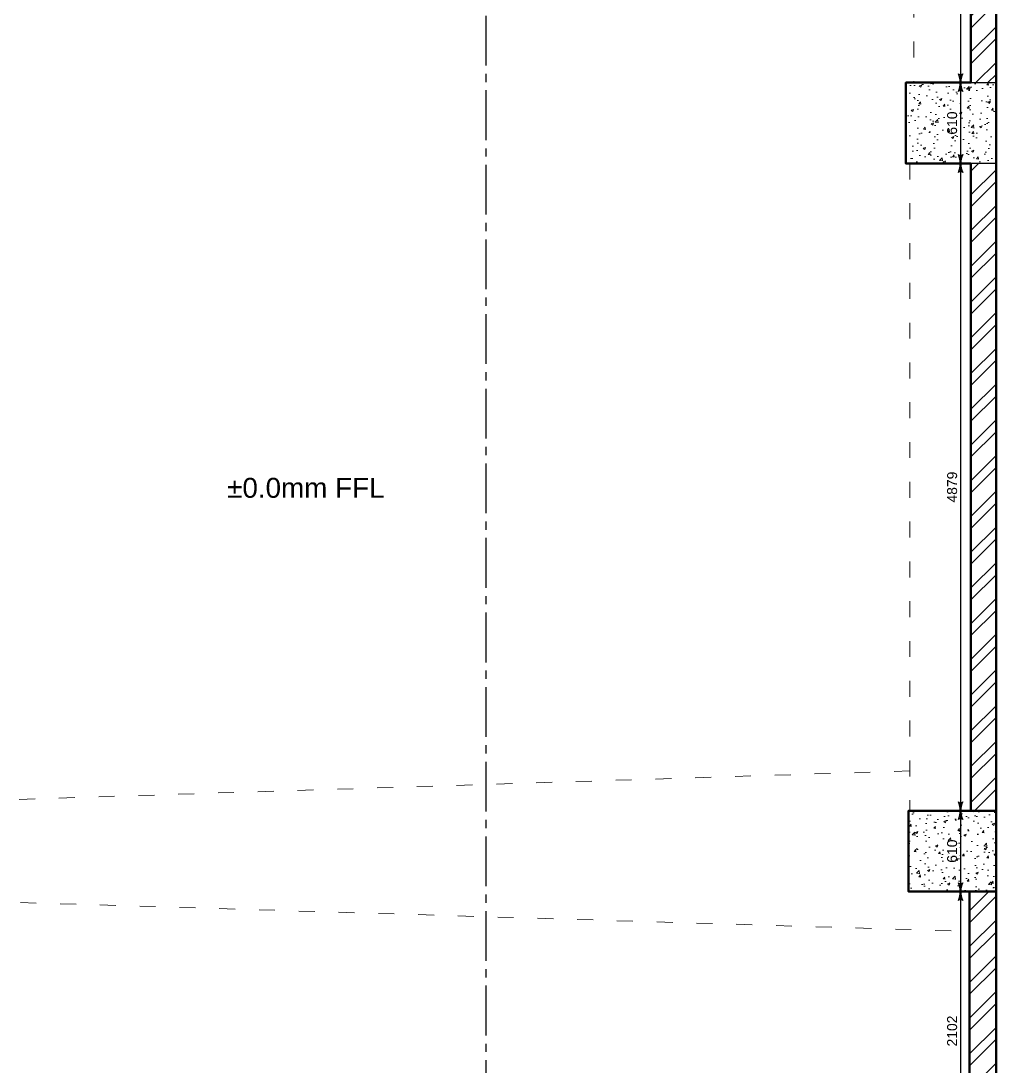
# Model space of a CAD drawing. Header units: millimetres. Extents: x 68727 to 319899, y -4876 to 265722.
# Drawn here: x 211245 to 218597, y 64020 to 71899 of the extents above; entities that cross this region are included whole.
import ezdxf

# ---------------------------------------------------------------- set-up
doc = ezdxf.new("R2010")
doc.units = ezdxf.units.MM
for name, pattern in [('ACAD_ISO03W100', [30, 12, -18]), ('CENTER2', [1.125, 0.75, -0.125, 0.125, -0.125]), ('HIDDEN', [9.525, 6.35, -3.175])]:
    doc.linetypes.add(name, pattern=pattern)
doc.layers.add('Dimensions', color=172, linetype='Continuous')
for name, color, linetype, lineweight in [('HACH', 252, 'Continuous', 13), ('LS_DR_Plan Beam', 9, 'HIDDEN', 0), ('LS_DR_Wall', 7, 'Continuous', 35), ('SECTIONS', 10, 'Continuous', 25), ('wall', 5, 'Continuous', 30)]:
    doc.layers.add(name, color=color, linetype=linetype, lineweight=lineweight)
doc.styles.get("Standard").update_dxf_attribs({"font": 'arial.ttf'})
doc.dimstyles.new('SC-25', dxfattribs={"dimtxt": 75, "dimasz": 0.4, "dimexe": 1, "dimexo": 100, "dimgap": 25, "dimtad": 1, "dimdec": 0, "dimzin": 0, "dimdsep": 46, "dimtxsty": 'Standard', "dimblk1": 'A1', "dimblk2": 'A1', "dimsah": 1, "dimcen": 0.09, "dimdle": 3, "dimclrd": 1, "dimclre": 1, "dimclrt": 1, "dimadec": 0, "dimazin": 0, "dimtfac": 1, "dimtdec": 0, "dimtofl": 0, "dimtmove": 0, "dimatfit": 2, "dimldrblk": 'A1', "dimfxl": 10, "dimfxlon": 1, "dimtolj": 1, "dimtzin": 0, "dimarcsym": 0})
pattern_1 = [(45, (-624962.11, -131860.55), (-134.70384, 134.70384), []), (45, (-624872.31, -131860.55), (-134.70384, 134.70384), [])]
pattern_2 = [(50, (-624962.11, -131860.55), (182.18467, -15.939086), [19.05, -209.55]), (355, (-624962.11, -131860.55), (-35.24342, 191.056845), [15.24, -167.640584]), (100.451445, (-624946.93, -131861.88), (146.941247, 175.117752), [16.19001, -178.090245]), (46.1842, (-624962.11, -131809.75), (271.07904, -42.04233), [28.575, -314.325]), (96.635558, (-624939.52, -131813.25), (237.404134, 247.426125), [24.28502, -267.13561]), (351.18415, (-624962.11, -131809.75), (237.40413, 247.426125), [22.85997, -251.45973]), (21, (-624936.71, -131822.45), (151.61439, -102.265198), [19.05, -209.55]), (326, (-624936.71, -131822.45), (61.80203, 184.187966), [15.24, -167.64]), (71.451445, (-624924.08, -131830.97), (213.41642, 81.92277), [16.19001, -178.089938]), (37.5, (-624962.114, -131860.55), (3.0886033, 84.555039), [0, -165.608, 0, -170.18, 0, -168.275]), (7.5, (-624962.11, -131860.55), (66.8196625, 100.180575), [0, -97.028, 0, -161.798, 0, -64.135]), (327.5, (-625018.756, -131860.55), (135.590595, -5.728744), [0, -63.5, 0, -198.12, 0, -262.89]), (317.5, (-625044.16, -131860.55), (148.129181, 25.426491), [0, -82.55, 0, -131.572, 0, -186.69])]

# ---------------------------------------------------------------- blocks, each defined once
blk = doc.blocks.new('A1')
at = {"layer": 'wall', "color": 1}
for p, q in [((-138, 0), (-167, 40)), ((-167, -40), (-138, 0))]:
    blk.add_line(p, q, dxfattribs=at)
for centre, start, end in [((53, 586), 248, 264.8035), ((53, -586), 95.1965, 112)]:
    blk.add_arc(centre, 589, start, end, dxfattribs=at)
blk = doc.blocks.new('*D720')
at = {"layer": 'Defpoints', "color": 0, "transparency": 16777216}
for p in [(218407, 74143.2), (217917, 71434.2), (218329.1, 71434.2)]:
    blk.add_point(p, dxfattribs=at)
at = {"layer": 'Dimensions', "color": 1, "lineweight": -2, "transparency": 16777216}
for p, q in [((218329.1, 74143.2), (218328.1, 74143.2)), ((218329.1, 74142.8), (218329.1, 71434.6)), ((218319.1, 71434.2), (218330.1, 71434.2))]:
    blk.add_line(p, q, dxfattribs=at)
at = {"layer": 'Dimensions', "color": 1, "lineweight": -2, "transparency": 16777216, "xscale": 0.4, "yscale": 0.4, "zscale": 0.4}
for p, rotation in [((218329.1, 74143.2), 90), ((218329.1, 71434.2), 270)]:
    blk.add_blockref('A1', p, dxfattribs=dict(at, rotation=rotation))
at = {"layer": 'Dimensions', "color": 1, "transparency": 16777216, "insert": (218265.8, 72788.7), "char_height": 75, "attachment_point": 5, "rotation": 90}
blk.add_mtext('\\A1;2709', dxfattribs=at)
blk = doc.blocks.new('*D721')
at = {"layer": 'Defpoints', "color": 0, "transparency": 16777216}
for p in [(217917, 71434.2), (218329.1, 70824.2), (218329.1, 70824.2)]:
    blk.add_point(p, dxfattribs=at)
at = {"layer": 'Dimensions', "color": 1, "lineweight": -2, "transparency": 16777216}
for p, q in [((218319.1, 71434.2), (218330.1, 71434.2)), ((218329.1, 71433.8), (218329.1, 70824.6)), ((218329.1, 70824.2), (218330.1, 70824.2))]:
    blk.add_line(p, q, dxfattribs=at)
at = {"layer": 'Dimensions', "color": 1, "lineweight": -2, "transparency": 16777216, "xscale": 0.4, "yscale": 0.4, "zscale": 0.4}
for p, rotation in [((218329.1, 71434.2), 90), ((218329.1, 70824.2), 270)]:
    blk.add_blockref('A1', p, dxfattribs=dict(at, rotation=rotation))
at = {"layer": 'Dimensions', "color": 1, "transparency": 16777216, "insert": (218265.8, 71129.2), "char_height": 75, "attachment_point": 5, "rotation": 90}
blk.add_mtext('\\A1;610', dxfattribs=at)
blk = doc.blocks.new('*D722')
at = {"layer": 'Defpoints', "color": 0, "transparency": 16777216}
for p in [(218329.1, 70824.2), (218329.1, 65945.2), (218329.1, 65945.2)]:
    blk.add_point(p, dxfattribs=at)
at = {"layer": 'Dimensions', "color": 1, "lineweight": -2, "transparency": 16777216}
for p, q in [((218329.1, 70824.2), (218330.1, 70824.2)), ((218329.1, 70823.8), (218329.1, 65945.6)), ((218329.1, 65945.2), (218330.1, 65945.2))]:
    blk.add_line(p, q, dxfattribs=at)
at = {"layer": 'Dimensions', "color": 1, "lineweight": -2, "transparency": 16777216, "xscale": 0.4, "yscale": 0.4, "zscale": 0.4}
for p, rotation in [((218329.1, 70824.2), 90), ((218329.1, 65945.2), 270)]:
    blk.add_blockref('A1', p, dxfattribs=dict(at, rotation=rotation))
at = {"layer": 'Dimensions', "color": 1, "transparency": 16777216, "insert": (218265.8, 68384.7), "char_height": 75, "attachment_point": 5, "rotation": 90}
blk.add_mtext('\\A1;4879', dxfattribs=at)
blk = doc.blocks.new('*D723')
at = {"layer": 'Defpoints', "color": 0, "transparency": 16777216}
for p in [(218329.1, 65945.2), (218329.1, 65335.2), (218329.1, 65335.2)]:
    blk.add_point(p, dxfattribs=at)
at = {"layer": 'Dimensions', "color": 1, "lineweight": -2, "transparency": 16777216}
for p, q in [((218329.1, 65945.2), (218330.1, 65945.2)), ((218329.1, 65944.8), (218329.1, 65335.6)), ((218329.1, 65335.2), (218330.1, 65335.2))]:
    blk.add_line(p, q, dxfattribs=at)
at = {"layer": 'Dimensions', "color": 1, "lineweight": -2, "transparency": 16777216, "xscale": 0.4, "yscale": 0.4, "zscale": 0.4}
for p, rotation in [((218329.1, 65945.2), 90), ((218329.1, 65335.2), 270)]:
    blk.add_blockref('A1', p, dxfattribs=dict(at, rotation=rotation))
at = {"layer": 'Dimensions', "color": 1, "transparency": 16777216, "insert": (218265.8, 65640.2), "char_height": 75, "attachment_point": 5, "rotation": 90}
blk.add_mtext('\\A1;610', dxfattribs=at)
blk = doc.blocks.new('*D724')
at = {"layer": 'Defpoints', "color": 0, "transparency": 16777216}
for p in [(218329.1, 65335.2), (218329.1, 63233.2), (218329.1, 63233.2)]:
    blk.add_point(p, dxfattribs=at)
at = {"layer": 'Dimensions', "color": 1, "lineweight": -2, "transparency": 16777216}
for p, q in [((218329.1, 65335.2), (218330.1, 65335.2)), ((218329.1, 65334.8), (218329.1, 63233.6)), ((218329.1, 63233.2), (218330.1, 63233.2))]:
    blk.add_line(p, q, dxfattribs=at)
at = {"layer": 'Dimensions', "color": 1, "lineweight": -2, "transparency": 16777216, "xscale": 0.4, "yscale": 0.4, "zscale": 0.4}
for p, rotation in [((218329.1, 65335.2), 90), ((218329.1, 63233.2), 270)]:
    blk.add_blockref('A1', p, dxfattribs=dict(at, rotation=rotation))
at = {"layer": 'Dimensions', "color": 1, "transparency": 16777216, "insert": (218265.8, 64284.2), "char_height": 75, "attachment_point": 5, "rotation": 90}
blk.add_mtext('\\A1;2102', dxfattribs=at)

msp = doc.modelspace()

# ---------------------------------------------------------------- hatches: boundary and pattern name
at = {"layer": 'HACH'}
h = msp.add_hatch(dxfattribs=at)
h.set_pattern_fill('ANSI32', color=256, scale=20)
h.set_pattern_definition(pattern_1)
h.paths.add_polyline_path([(207763, 76715.5), (207760.2, 76905.7), (204376.4, 76999.2), (204381, 76689.2)])
h.paths.add_polyline_path([(207962.3, 63293.6), (208122.3, 63293.6), (208092, 65334.7), (207932, 65334.7)])
h.paths.add_polyline_path([(207971.5, 59648.7), (208131.5, 59648.7), (208131.5, 62673.7), (207971.5, 62673.7)])
h.paths.add_polyline_path([(218436.9, 59707.2), (218597, 59707.2), (218597, 62623.2), (218436.9, 62623.2)])
h.paths.add_polyline_path([(218397, 63233.2), (218597, 63233.2), (218597, 65335.2), (218397, 65335.2)])
h.paths.add_polyline_path([(218407, 65945.2), (218597, 65945.2), (218597, 70824.2), (218407, 70824.2)])
h = msp.add_hatch(dxfattribs=at)
h.set_pattern_fill('ANSI32', color=256, scale=20)
h.set_pattern_definition(pattern_1)
h.paths.add_polyline_path([(218597, 74143.2), (218407, 74143.2), (218407, 71434.2), (218597, 71434.2)])
h = msp.add_hatch(dxfattribs=at)
h.set_pattern_fill('AR-CONC', color=256)
h.set_pattern_definition(pattern_2)
h.paths.add_polyline_path([(218597, 71434.2), (217917, 71434.2), (217917, 70824.2), (218597, 70824.2)])
h = msp.add_hatch(dxfattribs=at)
h.set_pattern_fill('AR-CONC', color=256)
h.set_pattern_definition(pattern_2)
h.paths.add_polyline_path([(217937, 65335.2), (218597, 65335.2), (218597, 65945.2), (217937, 65945.2)])

# ---------------------------------------------------------------- linework, layer by layer
at = {"layer": 'LS_DR_Plan Beam', "linetype": 'ACAD_ISO03W100', "ltscale": 10, "transparency": 33554508}
for p, q in [((217977, 76244.2), (217977, 71434.2)), ((217947, 70824.2), (217947, 65945.2)), ((208533, 65944.7), (217947, 66245.2)), ((208542, 65334.7), (218397, 65035.2))]:
    msp.add_line(p, q, dxfattribs=at)
at = {"layer": 'LS_DR_Wall', "lineweight": 50, "ltscale": 0.25}
msp.add_lwpolyline([(218407, 74144.2), (218407, 71434.2), (217917, 71434.2), (217917, 70824.2), (218407, 70824.2), (218407, 65945.2), (217937, 65945.2), (217937, 65335.2), (218397, 65335.2), (218397, 63233.2), (217917, 63233.2), (217917, 62623.2), (218597, 62623.2), (218597, 74144.2)], dxfattribs=at)
at = {"layer": 'LS_DR_Wall', "lineweight": 30, "ltscale": 0.25}
msp.add_lwpolyline([(217917, 71434.2), (218597, 71434.2), (218597, 70824.2), (217917, 70824.2)], close=True, dxfattribs=at)
at = {"layer": 'LS_DR_Wall', "lineweight": 50, "ltscale": 0.25}
msp.add_lwpolyline([(217937, 65945.2), (218597, 65945.2), (218597, 65335.2), (217937, 65335.2)], close=True, dxfattribs=at)
at = {"layer": 'SECTIONS', "linetype": 'CENTER2', "ltscale": 500}
msp.add_lwpolyline([(214750.3, 82626.1), (214750.3, 57635.8)], dxfattribs=at)

# ---------------------------------------------------------------- texts
at = {"color": 7, "insert": (212799.7, 68454.3), "char_height": 150, "attachment_point": 1}
msp.add_mtext_dynamic_manual_height_columns('\\pxt5;%%P0.0mm FFL', width=24159.375, gutter_width=47.5, heights=[47.9], dxfattribs=at)

# ---------------------------------------------------------------- dimensions: what is measured, and where the dimension line sits
at = {"layer": 'Dimensions'}
for base, p1, p2, picture, middle in [((218329.1, 71434.2), (218407, 74143.2), (217917, 71434.2), '*D720', (218265.8, 72788.7)), ((218329.1, 70824.2), (217917, 71434.2), (218329.1, 70824.2), '*D721', (218265.8, 71129.2)), ((218329.1, 65945.2), (218329.1, 70824.2), (218329.1, 65945.2), '*D722', (218265.8, 68384.7)), ((218329.1, 65335.2), (218329.1, 65945.2), (218329.1, 65335.2), '*D723', (218265.8, 65640.2)), ((218329.1, 63233.2), (218329.1, 65335.2), (218329.1, 63233.2), '*D724', (218265.8, 64284.2))]:
    dim = msp.add_linear_dim(base=base, p1=p1, p2=p2, angle=90, dimstyle='SC-25', override={"dimtmove": 1}, dxfattribs=at)
    dim.commit()
    dim.dimension.update_dxf_attribs({"geometry": picture, "text_midpoint": middle})

doc.saveas('drawing.dxf')
